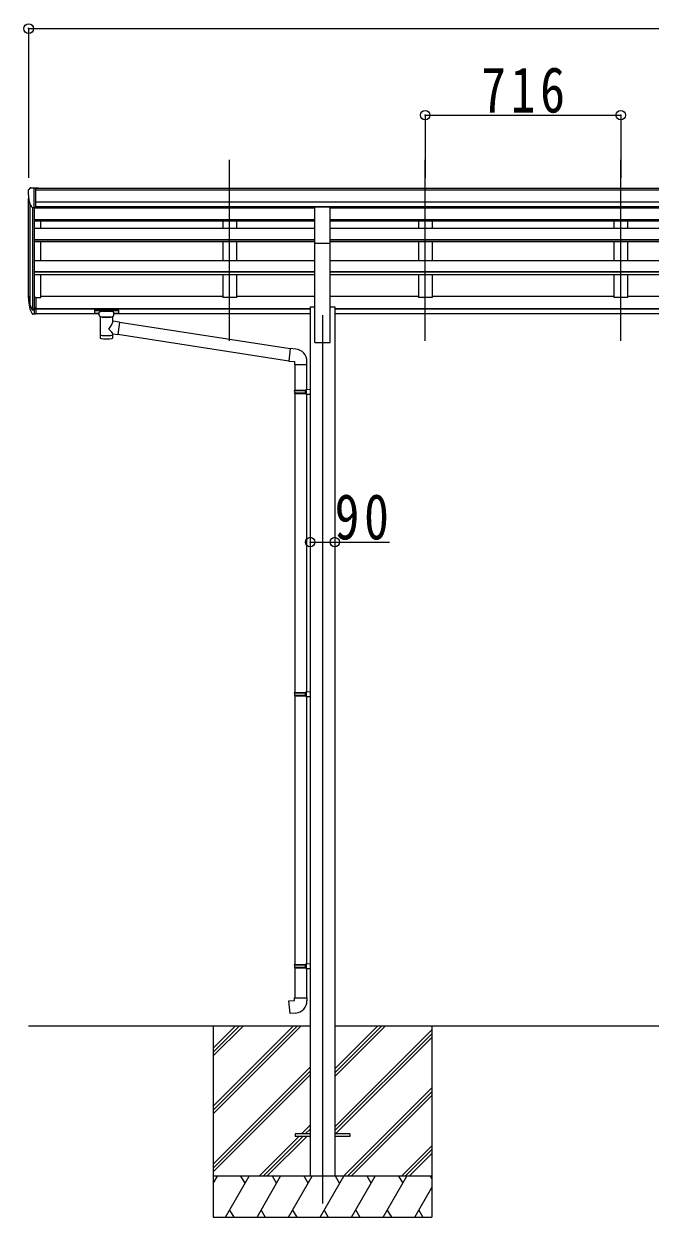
# Model space of a CAD drawing. Units: millimetres at full size, sheet at 1:35. Extents: x -9783 to 9892, y -6828 to 6752.
# Drawn here: x 1078 to 3372, y -4399 to -33 of the extents above; entities that cross this region are included whole.
import ezdxf

# ---------------------------------------------------------------- set-up
doc = ezdxf.new("R2010")
doc.units = ezdxf.units.MM
doc.header["$LTSCALE"] = 35
doc.header["$PDMODE"] = 32
doc.header["$PDSIZE"] = 35
for name, color, linetype, lineweight in [('0-0_0', 7, 'Continuous', 9), ('0-1_本体', 4, 'Continuous', 9), ('0-2_部品', 7, 'Continuous', 9), ('0-8_PARTS2', 2, 'Continuous', 9), ('0-A_寸法', 6, 'Continuous', 9)]:
    doc.layers.add(name, color=color, linetype=linetype, lineweight=lineweight)
doc.styles.add('ＭＳ ゴシック', font='')
doc.styles.get('ＭＳ ゴシック').set_extended_font_data('MS Gothic')

msp = doc.modelspace()

# ---------------------------------------------------------------- linework, layer by layer
at = {"layer": '0-0_0'}
for p, q in [((1095.96, -3699.12), (2126.76, -3699.12)), ((1771.96, -3699.12), (1771.96, -4399.12)), ((1771.96, -3993.3), (2066.14, -3699.12)), ((1771.96, -4007.44), (2080.28, -3699.12)), ((1771.96, -4021.58), (2094.42, -3699.12)), ((1771.96, -3809.45), (1882.29, -3699.12)), ((1771.96, -3795.31), (1868.15, -3699.12)), ((1771.96, -3781.17), (1854, -3699.12)), ((2217.16, -3699.12), (5026.76, -3699.12)), ((2217.16, -3884.75), (2402.79, -3699.12)), ((2217.16, -3870.61), (2388.65, -3699.12)), ((2217.16, -3856.46), (2374.5, -3699.12)), ((2571.96, -3699.12), (2571.96, -4399.12)), ((2217.16, -4068.6), (2571.96, -3713.8)), ((2217.16, -4082.74), (2571.96, -3727.94)), ((2219.42, -4094.62), (2571.96, -3742.08)), ((1771.96, -4205.43), (2126.76, -3850.63)), ((1771.96, -4219.57), (2126.76, -3864.77)), ((1771.96, -4233.71), (2126.76, -3878.91)), ((2248.76, -4249.12), (2571.96, -3925.93)), ((2262.91, -4249.12), (2571.96, -3940.07)), ((2277.05, -4249.12), (2571.96, -3954.21)), ((1940.4, -4249.12), (2085.9, -4103.62)), ((1954.54, -4249.12), (2100.04, -4103.62)), ((1968.68, -4249.12), (2114.18, -4103.62)), ((2094.9, -4094.62), (2126.76, -4062.76)), ((2109.04, -4094.62), (2126.76, -4076.9)), ((2123.18, -4094.62), (2126.76, -4091.05)), ((2460.9, -4249.12), (2571.96, -4138.06)), ((2475.04, -4249.12), (2571.96, -4152.2)), ((2489.18, -4249.12), (2571.96, -4166.35)), ((2571.96, -4249.12), (1771.96, -4249.12)), ((1771.96, -4276.62), (1787.84, -4249.12)), ((1816.7, -4399.12), (1903.31, -4249.12)), ((1888.31, -4275.1), (1873.31, -4249.12)), ((1932.17, -4399.12), (2018.78, -4249.12)), ((2003.77, -4275.1), (1988.77, -4249.12)), ((2047.64, -4399.12), (2134.25, -4249.12)), ((2119.25, -4275.1), (2104.24, -4249.12)), ((2163.11, -4399.12), (2249.72, -4249.12)), ((2234.72, -4275.1), (2219.71, -4249.12)), ((2278.58, -4399.12), (2365.19, -4249.12)), ((2350.19, -4275.1), (2335.19, -4249.12)), ((2394.05, -4399.12), (2480.66, -4249.12)), ((2450.66, -4249.12), (2465.66, -4275.1)), ((2566.13, -4249.12), (2571.96, -4259.22)), ((2509.52, -4399.12), (2571.96, -4290.98)), ((1771.96, -4399.12), (2571.96, -4399.12)), ((1831.7, -4373.14), (1846.7, -4399.12)), ((1947.17, -4373.14), (1962.17, -4399.12)), ((2062.64, -4373.14), (2077.64, -4399.12)), ((2178.11, -4373.14), (2193.11, -4399.12)), ((2293.58, -4373.14), (2308.58, -4399.12)), ((2409.05, -4373.14), (2424.05, -4399.12)), ((2524.52, -4373.14), (2539.52, -4399.12))]:
    msp.add_line(p, q, dxfattribs=at)
at = {"layer": '0-1_本体'}
for p, q in [((1122.46, -635), (6121.46, -635)), ((1122.46, -640.35), (6121.46, -640.35)), ((1095.96, -1035.99), (1095.96, -671.75)), ((1100.24, -690.55), (1100.24, -1060.26)), ((1122.46, -683.87), (6121.46, -683.88)), ((1109.96, -705.9), (1109.96, -1078.26)), ((1115.96, -706.38), (1115.96, -1033.82)), ((1115.96, -706.39), (2144.46, -706.39)), ((1122.46, -701.55), (6121.46, -701.55)), ((2144.46, -703.92), (1122.46, -703.92)), ((1806.96, -703.92), (1806.96, -706.39)), ((1856.96, -703.92), (1856.96, -706.39)), ((2199.46, -703.92), (5044.46, -703.92)), ((2199.46, -706.39), (5044.46, -706.39)), ((2522.96, -703.92), (2522.96, -706.39)), ((2572.96, -703.92), (2572.96, -706.39)), ((3238.96, -703.92), (3238.96, -706.39)), ((3288.96, -703.92), (3288.96, -706.39)), ((1115.96, -748.58), (2144.46, -748.58)), ((1115.96, -749.97), (2144.46, -749.97)), ((1115.96, -753.67), (2144.46, -753.67)), ((1115.96, -780.91), (2144.46, -780.91)), ((1140.96, -780.91), (1140.96, -753.67)), ((1806.96, -753.67), (1806.96, -780.91)), ((1856.96, -753.67), (1856.96, -780.91)), ((2199.46, -748.58), (5044.46, -748.58)), ((2199.46, -749.97), (5044.46, -749.97)), ((2199.46, -753.67), (5044.46, -753.67)), ((2199.46, -780.91), (5044.46, -780.91)), ((2522.96, -753.67), (2522.96, -780.91)), ((2572.96, -753.67), (2572.96, -780.91)), ((3238.96, -753.67), (3238.96, -780.91)), ((3288.96, -753.67), (3288.96, -780.91)), ((1115.96, -821.64), (2144.46, -821.64)), ((1115.96, -823.12), (2144.46, -823.12)), ((2199.46, -821.64), (5044.46, -821.64)), ((2199.46, -823.12), (5044.46, -823.12)), ((1115.96, -829.93), (2144.46, -829.93)), ((1140.96, -899.42), (1140.96, -829.93)), ((1806.96, -829.93), (1806.96, -899.42)), ((1856.96, -829.93), (1856.96, -899.42)), ((2144.46, -1199.12), (2144.46, -835.18)), ((2199.46, -829.93), (5044.46, -829.93)), ((2199.46, -1199.12), (2199.46, -835.18)), ((2522.96, -829.93), (2522.96, -899.42)), ((2572.96, -829.93), (2572.96, -899.42)), ((3238.96, -829.93), (3238.96, -899.42)), ((3288.96, -829.93), (3288.96, -899.42)), ((1115.96, -899.42), (2144.46, -899.42)), ((2199.46, -899.42), (5044.46, -899.42)), ((1115.96, -938.74), (2144.46, -938.74)), ((1115.96, -940.22), (2144.46, -940.22)), ((1115.96, -949.69), (2144.46, -949.69)), ((1140.96, -1034.65), (1140.96, -949.69)), ((1806.96, -949.69), (1806.96, -1034.65)), ((2199.46, -938.74), (5044.46, -938.74)), ((2199.46, -940.22), (5044.46, -940.22)), ((2199.46, -949.69), (5044.46, -949.69)), ((2522.96, -949.69), (2522.96, -1034.65)), ((3238.96, -949.69), (3238.96, -1034.65)), ((1122.46, -1034.65), (1140.96, -1034.65)), ((1140.96, -1029.85), (1806.96, -1029.85)), ((1856.96, -1029.85), (2144.46, -1029.85)), ((2199.46, -1029.85), (2522.96, -1029.85)), ((2572.96, -1029.85), (3238.96, -1029.85)), ((3288.96, -1029.85), (3954.96, -1029.85)), ((1122.46, -1074.16), (2126.96, -1074.16)), ((1122.46, -1075.54), (2126.96, -1075.54)), ((2126.96, -1069.12), (2144.46, -1069.12)), ((2126.96, -1069.12), (2126.96, -4249.12)), ((2199.46, -1069.12), (2216.96, -1069.12)), ((2216.96, -1069.12), (2216.96, -4249.12)), ((2216.96, -1074.16), (5026.96, -1074.16)), ((2216.96, -1075.54), (5026.96, -1075.54)), ((1122.46, -1092.71), (1353.96, -1092.71)), ((1407.96, -1092.71), (2126.96, -1092.71)), ((2216.96, -1092.71), (5026.96, -1092.71)), ((2144.46, -1199.12), (2199.46, -1199.12))]:
    msp.add_line(p, q, dxfattribs=at)
for points in [[(1856.96, -949.69), (1856.96, -1034.65), (1806.96, -1034.65)], [(2572.96, -949.69), (2572.96, -1034.65), (2522.96, -1034.65)], [(3288.96, -949.69), (3288.96, -1034.65), (3238.96, -1034.65)]]:
    msp.add_lwpolyline(points, dxfattribs=at)
at = {"layer": '0-2_部品'}
for p, q in [((1093.96, -642.77), (1093.96, -643.39)), ((1100.87, -633.96), (1096.8, -639.77)), ((1103.96, -633.39), (1101.62, -633.54)), ((1103.96, -633.39), (1122.46, -633.39)), ((1115.96, -706.38), (1115.96, -633.39)), ((1122.46, -633.39), (1132.46, -633.48)), ((1122.46, -705.38), (1122.46, -633.39)), ((1132.46, -635), (1132.46, -633.48)), ((1108.33, -704.57), (1099.06, -688.5)), ((1115.96, -706.38), (1110.75, -706.06)), ((1122.46, -705.38), (1115.96, -705.38)), ((2144.46, -703.26), (2199.46, -703.26)), ((2144.46, -835.33), (2144.46, -703.26)), ((2199.46, -835.33), (2199.46, -703.26)), ((2144.46, -835.33), (2199.46, -835.33)), ((1115.96, -1033.82), (1115.96, -1095.71)), ((1122.46, -1033.82), (1115.96, -1033.82)), ((1122.46, -1033.82), (1122.46, -1094.89)), ((1098.35, -1059.86), (1108.51, -1079.03)), ((1109.52, -1077.78), (1099.77, -1059.37)), ((1100.94, -1076.72), (1108.51, -1094.21)), ((1115.96, -1078.53), (1110.82, -1078.53)), ((1115.96, -1080.53), (1111.11, -1080.53)), ((1122.46, -1072.13), (1115.96, -1072.13)), ((1122.46, -1077.53), (1115.96, -1077.53)), ((1337.46, -1080.6), (1337.46, -1091.36)), ((1337.46, -1080.79), (1337.46, -1082.33)), ((1339.46, -1079.93), (1422.46, -1079.93)), ((1339.46, -1082.11), (1422.46, -1082.11)), ((1353.96, -1098.83), (1353.96, -1088.55)), ((1407.96, -1098.83), (1407.96, -1088.55)), ((1424.46, -1080.6), (1424.46, -1091.36)), ((1115.96, -1095.71), (1111.11, -1095.71)), ((1122.46, -1094.89), (1115.96, -1094.89)), ((1339.46, -1092.02), (1353.96, -1092.02)), ((1358.06, -1103.33), (1358.04, -1183.62)), ((1403.86, -1120.9), (1403.86, -1103.32)), ((1429.08, -1124.81), (1403.86, -1120.9)), ((1407.96, -1092.02), (1422.46, -1092.02)), ((1429.08, -1124.81), (1422.06, -1170.07)), ((1429.08, -1124.81), (2053.04, -1221.61)), ((1403.87, -1183.62), (1403.86, -1166.99)), ((1403.86, -1167.25), (1422.06, -1170.07)), ((2049.03, -1267.43), (1422.06, -1170.07)), ((2073.88, -1223.43), (2053.04, -1221.61)), ((2068.96, -1279.18), (2114.96, -1279.18)), ((2070.96, -1279.18), (2070.96, -1373.18)), ((2112.96, -1279.18), (2112.96, -1370.62)), ((2114.96, -1279.18), (2114.96, -1268.26)), ((2068.96, -1375.18), (2069.96, -1373.18)), ((2068.96, -1375.18), (2112.96, -1375.18)), ((2068.96, -1375.18), (2068.96, -1383.18)), ((2068.96, -1383.18), (2112.96, -1383.18)), ((2068.96, -1383.18), (2069.96, -1385.18)), ((2069.96, -1373.18), (2112.96, -1373.18)), ((2069.96, -1385.18), (2112.96, -1385.18)), ((2070.96, -1385.18), (2070.96, -2479.36)), ((2108.48, -1375.18), (2108.05, -1373.18)), ((2110.96, -1370.68), (2126.96, -1370.21)), ((2110.96, -1372.68), (2110.96, -1370.68)), ((2110.96, -1372.68), (2112.96, -1372.68)), ((2110.96, -1387.68), (2110.96, -1385.68)), ((2110.96, -1387.68), (2126.96, -1388.15)), ((2112.96, -1387.73), (2112.96, -2476.8)), ((2126.96, -1370.21), (2126.96, -1388.15)), ((2068.96, -2481.36), (2069.96, -2479.36)), ((2068.96, -2481.36), (2112.96, -2481.36)), ((2068.96, -2481.36), (2068.96, -2489.36)), ((2069.96, -2479.36), (2112.96, -2479.36)), ((2108.48, -2481.36), (2108.05, -2479.36)), ((2110.96, -2476.86), (2126.96, -2476.39)), ((2110.96, -2478.86), (2110.96, -2476.86)), ((2110.96, -2478.86), (2112.96, -2478.86)), ((2126.96, -2476.39), (2126.96, -2494.33)), ((2068.96, -2489.36), (2112.96, -2489.36)), ((2068.96, -2489.36), (2069.96, -2491.36)), ((2069.96, -2491.36), (2112.96, -2491.36)), ((2070.96, -2491.36), (2070.96, -3474.52)), ((2110.96, -2493.86), (2110.96, -2491.86)), ((2110.96, -2493.86), (2126.96, -2494.33)), ((2112.96, -2493.92), (2112.96, -3471.96)), ((2068.96, -3476.52), (2069.96, -3474.52)), ((2068.96, -3476.52), (2112.96, -3476.52)), ((2068.96, -3476.52), (2068.96, -3484.52)), ((2068.96, -3484.52), (2112.96, -3484.52)), ((2068.96, -3484.52), (2069.96, -3486.52)), ((2069.96, -3474.52), (2112.96, -3474.52)), ((2069.96, -3486.52), (2112.96, -3486.52)), ((2070.96, -3486.52), (2070.96, -3596.52)), ((2108.48, -3476.52), (2108.05, -3474.52)), ((2110.96, -3472.02), (2126.96, -3471.55)), ((2110.96, -3474.02), (2110.96, -3472.02)), ((2110.96, -3474.02), (2112.96, -3474.02)), ((2110.96, -3489.02), (2110.96, -3487.02)), ((2110.96, -3489.02), (2126.96, -3489.49)), ((2112.96, -3489.08), (2112.96, -3596.52)), ((2126.96, -3471.55), (2126.96, -3489.49)), ((2068.96, -3596.52), (2114.96, -3596.52)), ((2068.96, -3606.52), (2068.96, -3596.52)), ((2114.96, -3596.52), (2114.96, -3607.44))]:
    msp.add_line(p, q, dxfattribs=at)
at = {"layer": '0-2_部品', "color": 4}
for p, q in [((2072.16, -4094.62), (2072.16, -4103.62)), ((2126.96, -4094.62), (2072.16, -4094.62)), ((2126.96, -4103.62), (2072.16, -4103.62)), ((2271.76, -4094.62), (2216.96, -4094.62))]:
    msp.add_line(p, q, dxfattribs=at)
at = {"layer": '0-2_部品'}
for points in [[(1337.46, -1080.6), (1337.5, -1080.4), (1337.58, -1080.27), (1337.68, -1080.17), (1337.78, -1080.11), (1337.9, -1080.07), (1338.19, -1080), (1338.68, -1079.96), (1339.22, -1079.94), (1339.46, -1079.93)], [(1337.46, -1091.36), (1337.5, -1091.55), (1337.58, -1091.69), (1337.68, -1091.78), (1337.78, -1091.84), (1337.9, -1091.89), (1338.19, -1091.95), (1338.68, -1092), (1339.22, -1092.02), (1339.46, -1092.02)], [(1422.46, -1079.93), (1422.81, -1079.94), (1423.34, -1079.96), (1423.79, -1080.01), (1424.09, -1080.09), (1424.26, -1080.19), (1424.38, -1080.33), (1424.45, -1080.51), (1424.46, -1080.6)], [(1422.46, -1092.02), (1422.81, -1092.02), (1423.34, -1091.99), (1423.79, -1091.94), (1424.09, -1091.86), (1424.26, -1091.77), (1424.38, -1091.63), (1424.45, -1091.45), (1424.46, -1091.36)], [(1354, -1098.77), (1353.97, -1099.13), (1354.22, -1100.09), (1354.74, -1100.97), (1355.54, -1101.81), (1356.66, -1102.61), (1358.06, -1103.33)], [(1403.86, -1103.32), (1404.09, -1103.23), (1405.45, -1102.49), (1406.56, -1101.64), (1407.32, -1100.78), (1407.78, -1099.88), (1407.95, -1098.99)], [(2053.04, -1221.61), (2049.03, -1267.43), (2068.96, -1269.18), (2068.96, -1279.18)], [(2108.48, -1375.18), (2108.48, -1383.18), (2108.05, -1385.18)], [(2110.96, -1385.68), (2112.96, -1385.68), (2112.96, -1372.68)], [(2108.48, -2481.36), (2108.48, -2489.36), (2108.05, -2491.36)], [(2110.96, -2491.86), (2112.96, -2491.86), (2112.96, -2478.86)], [(2108.48, -3476.52), (2108.48, -3484.52), (2108.05, -3486.52)], [(2110.96, -3487.02), (2112.96, -3487.02), (2112.96, -3474.02)], [(2073.88, -3652.27), (2053.04, -3654.09), (2049.03, -3608.27), (2068.96, -3606.52)]]:
    msp.add_lwpolyline(points, dxfattribs=at)
at = {"layer": '0-2_部品', "color": 4}
msp.add_lwpolyline([(2271.76, -4094.62), (2271.76, -4103.62), (2216.96, -4103.62)], dxfattribs=at)
at = {"layer": '0-2_部品'}
for centre, radius, start, end in [((1096.96, -642.77), 3, 93, 180), ((1295.96, -643.39), 202, 180, 192.90261), ((1101.69, -634.54), 1, 93.5, 145), ((1110.93, -703.07), 3, 210, 266.5), ((1184.62, -1037.69), 89.07, 174.49576, 194.41188), ((1183.9, -1033.42), 88.05, 177.22392, 197.21071), ((1229.18, -1040.64), 133.22, 183.27987, 195.71302), ((1111.11, -1077.53), 3, 210, 270), ((1110.82, -1077.03), 1.5, 210, 270), ((1111.11, -1092.71), 3, 210, 270), ((2069.96, -1268.26), 45, 0, 85), ((2069.96, -3607.44), 45, 275, 0)]:
    msp.add_arc(centre, radius, start, end, dxfattribs=at)
for centre, major_axis, ratio, start_param, end_param in [((1339.46, -1082.33), (2, 0), 0.109601, 1.5707963, 3.1415927), ((1380.96, -1088.55), (27, 0), 0.122176, 6.2831853, 9.424778), ((1422.46, -1082.33), (2, 0), 0.109601, 0, 1.5707963), ((1380.97, -1103.78), (-22.91, 0.42), 0.072511, 0.0008029, 1.5715993), ((1380.97, -1105.41), (-22.91, 0.42), 0.072511, 0.0008029, 1.5715993), ((1380.95, -1103.78), (22.92, 0.42), 0.07247, 4.71158, 6.2823764), ((1380.95, -1105.41), (22.92, 0.42), 0.07247, 4.71158, 6.2823764), ((1380.96, -1147.44), (-22.81, -26.62), 0.234429, 1.6855472, 3.1268519), ((1391.96, -1098.83), (16, 0), 0.361356, 6.2636979, 6.2831853), ((1380.96, -1171.18), (22.91, 0), 0.122865, 3.1415927, 6.2831853), ((1383.51, -1144.8), (20.32, -22.25), 0.045535, 0.0389954, 1.3075346), ((1380.96, -1183.62), (22.92, 0), 0.101955, 3.1415499, 6.2833984)]:
    msp.add_ellipse(centre, major_axis=major_axis, ratio=ratio, start_param=start_param, end_param=end_param, dxfattribs=at)
at = {"layer": '0-8_PARTS2'}
for p, q in [((1831.96, -1192.91), (1831.96, -530.39)), ((2547.96, -1192.91), (2547.96, -530.39)), ((3263.96, -1192.91), (3263.96, -530.39)), ((2171.96, -1099.12), (2171.96, -4349.12))]:
    msp.add_line(p, q, dxfattribs=at)
at = {"layer": '0-A_寸法'}
for p, q in [((1095.96, -50.76), (1095.96, -596.38)), ((1095.96, -50.76), (6147.96, -50.76)), ((2547.96, -367.38), (2547.96, -596.38)), ((2547.96, -367.38), (3263.96, -367.38)), ((3263.96, -367.38), (3263.96, -596.38)), ((2126.96, -1929.3), (2216.96, -1929.3)), ((2216.96, -1929.3), (2416.96, -1929.3))]:
    msp.add_line(p, q, dxfattribs=at)
for p in [(1095.96, -50.76), (2547.96, -367.38), (3263.96, -367.38), (2126.96, -1929.3), (2216.96, -1929.3)]:
    msp.add_point(p, dxfattribs=at)

# ---------------------------------------------------------------- texts
at = {"layer": '0-A_寸法', "color": 7, "char_height": 166.8, "attachment_point": 7, "style": 'ＭＳ ゴシック'}
for s, insert in [('\\T1.19;\\W0.8;716', (2752.83, -360.38)), ('\\T1.19;\\W0.8;90', (2216.33, -1922.3))]:
    msp.add_mtext(s, dxfattribs=dict(at, insert=insert))

doc.saveas('drawing.dxf')
